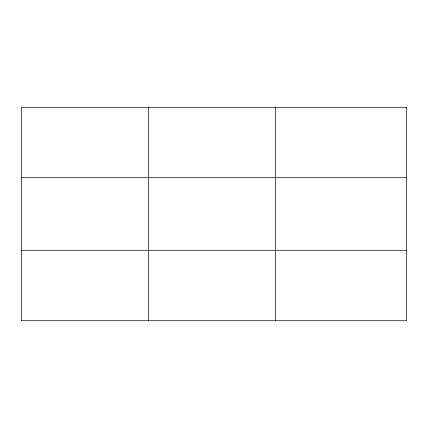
<?xml version="1.0" encoding="UTF-8"?>
<svg xmlns="http://www.w3.org/2000/svg" width="428" height="428" viewBox="0 0 428 428"><rect width="100%" height="100%" fill="white"/><g stroke="black" fill="none" stroke-linecap="round" stroke-linejoin="round"><path stroke-width="0.64" d="M148.516 107.284L148.516 320.716M275.632 107.284L275.632 320.716M21.4 177.716L406.6 177.716M21.4 250.284L406.6 250.284M406.6 107.284L406.6 320.716L21.4 320.716L21.4 107.284L406.6 107.284"/></g></svg>
